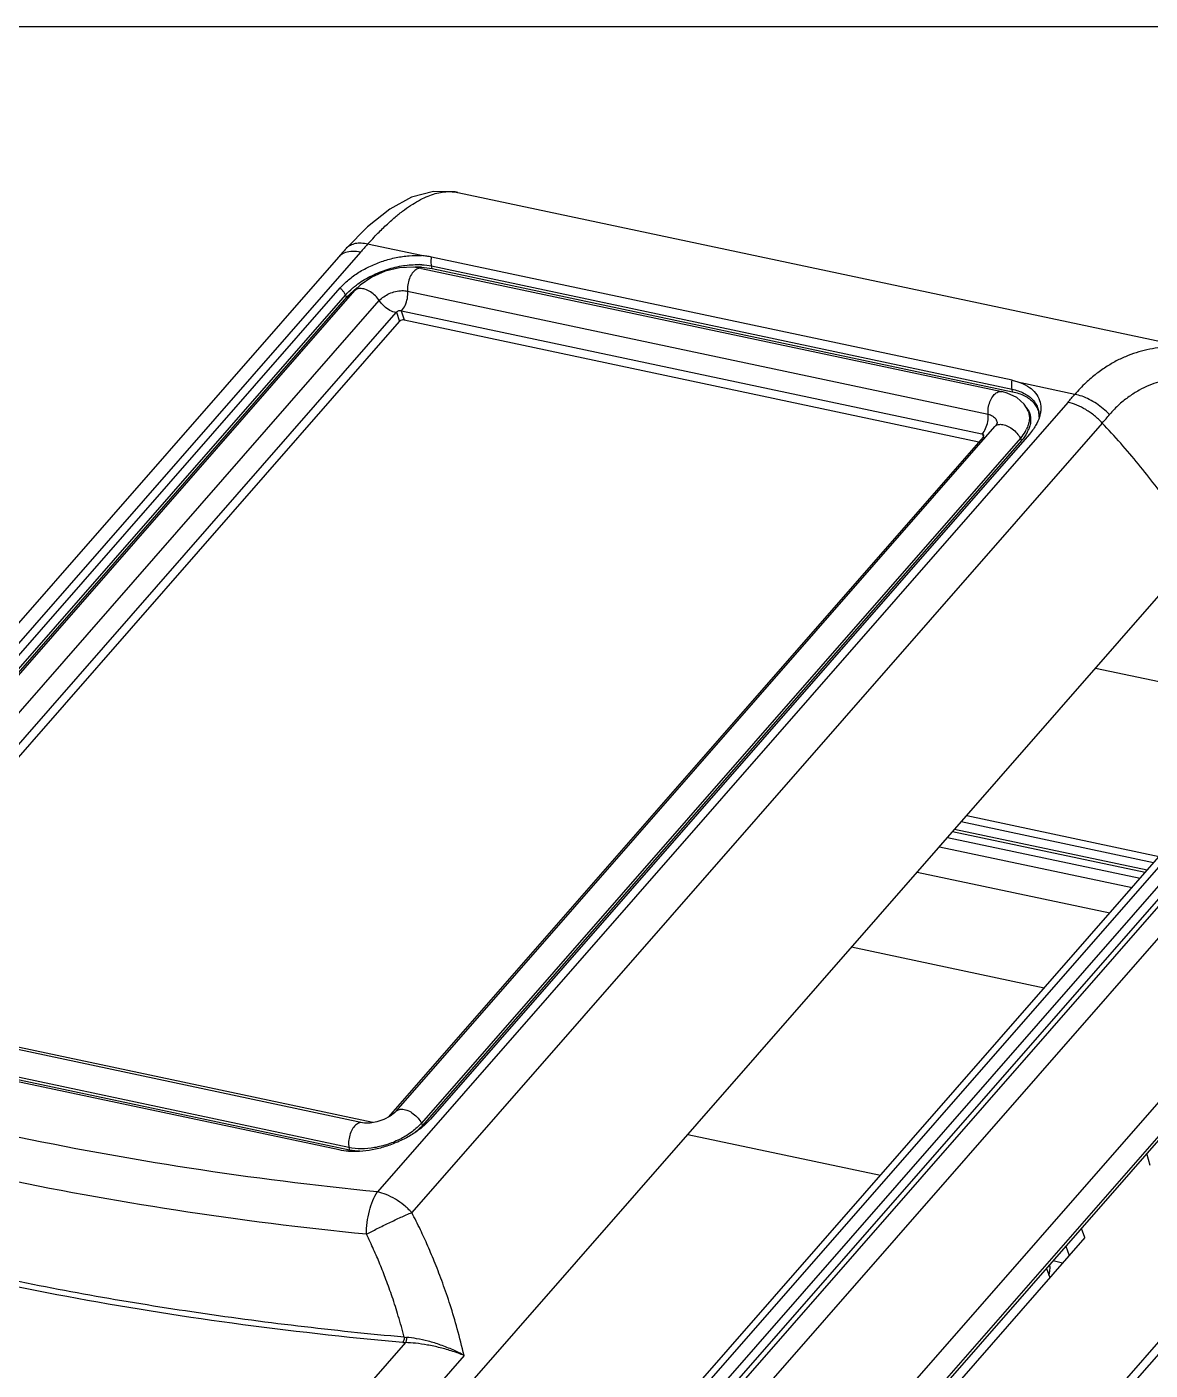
# Model space of a CAD drawing. Header units: millimetres. Extents: x 1786 to 4339, y -2795 to -1928.
# Drawn here: x 3436.5 to 3523.9, y -2616.4 to -2512 of the extents above; entities that cross this region are included whole.
import ezdxf

# ---------------------------------------------------------------- set-up
doc = ezdxf.new("R2010")
doc.units = ezdxf.units.MM

# ---------------------------------------------------------------- blocks, each defined once
blk = doc.blocks.new('*u252')
at = {"color": 7, "linetype": 'Continuous'}
for p, q in [((-1.01, 91.74, 0), (64.44, 77.86, 0)), ((-10.89, 86.79, 0), (-10.89, 86.79, 0)), ((-4.22, 86.16, 0), (-8.99, 87.17, 0)), ((-11.57, 86.03, 0), (-72.58, 16.3, 0)), ((-9.62, 86.46, 0), (-70.63, 16.73, 0)), ((47.96, 75.16, 0), (-3.34, 86.04, 0)), ((-4.24, 85.04, 0), (47.05, 74.16, 0)), ((-3.29, 85.02, 0), (-3.34, 85.25, 0)), ((-3.34, 85.25, 0), (47.96, 74.37, 0)), ((-3.29, 85.02, 0), (48.01, 74.14, 0)), ((-64.35, 22.83, 0), (-11.42, 83.31, 0)), ((-63.03, 22.59, 0), (-10.11, 83.07, 0)), ((-63.86, 22.2, 0), (-10.94, 82.68, 0)), ((-63.76, 21.99, 0), (-10.83, 82.48, 0)), ((-60.88, 21.7, 0), (-7.96, 82.19, 0)), ((-10.83, 82.48, 0), (-10.94, 82.68, 0)), ((-5.46, 83.03, 0), (45.84, 72.15, 0)), ((-59.4, 20.64, 0), (-6.47, 81.13, 0)), ((-6.44, 81.16, 0), (-6.17, 80.35, 0)), ((-6.04, 81.29, 0), (-5.76, 80.49, 0)), ((-6, 81.29, 0), (45.3, 70.41, 0)), ((-58.76, 20.25, 0), (-6.17, 80.35, 0)), ((-5.76, 80.49, 0), (45.03, 69.72, 0)), ((53.51, 73.91, 0), (48.74, 74.93, 0)), ((48.01, 74.14, 0), (47.96, 74.37, 0)), ((52.9, 73.2, 0), (-8.12, 3.47, 0)), ((49.35, 72.56, 0), (49.24, 72.74, 0)), ((55.93, 71.38, 0), (-5.09, 1.65, 0)), ((46.63, 71.35, 0), (46.63, 71.35, 0)), ((50.33, 72.28, 0), (50.32, 71.91, 0)), ((50.33, 72.28, 0), (50.33, 72.28, 0)), ((45.39, 70.13, 0), (-7.17, 10.06, 0)), ((-6.48, 10.59, 0), (46.45, 71.08, 0)), ((48.69, 70.04, 0), (-4.24, 9.55, 0)), ((49.49, 70.39, 0), (-3.44, 9.91, 0)), ((45.34, 70.4, 0), (45.4, 70.16, 0)), ((48.69, 70.04, 0), (48.79, 69.83, 0)), ((49.77, 70.74, 0), (49.49, 70.39, 0)), ((48.79, 69.83, 0), (-4.13, 9.35, 0)), ((-4.03, -18.13, 0), (64.43, 60.12, 0)), ((66.36, 47.37, 0), (55.32, 49.71, 0)), ((0.52, -35.98, 0), (68.98, 42.27, 0)), ((1.18, -36.11, 0), (69.65, 42.13, 0)), ((1.77, -37.09, 0), (70.24, 41.16, 0)), ((2.6, -37.28, 0), (71.07, 40.97, 0)), ((2.83, -37.67, 0), (71.29, 40.58, 0)), ((3.47, -39.73, 0), (71.94, 38.51, 0)), ((60.47, 32.54, 0), (43.46, 36.15, 0)), ((43.95, 36.71, 0), (60.96, 33.1, 0)), ((42.26, 34.78, 0), (59.27, 31.17, 0)), ((59.71, 31.67, 0), (42.7, 35.28, 0)), ((59.89, 31.88, 0), (42.88, 35.49, 0)), ((41.55, 33.96, 0), (58.56, 30.35, 0)), ((39.58, 31.72, 0), (56.6, 28.11, 0)), ((75.53, 28.14, 0), (7.06, -50.11, 0)), ((76.33, 26.04, 0), (7.86, -52.21, 0)), ((7.89, -52.56, 0), (76.36, 25.69, 0)), ((50.79, 21.47, 0), (33.78, 25.08, 0)), ((-9.45, 9.58, 0), (-60.76, 20.46, 0)), ((-8.52, 9.59, 0), (-59.31, 20.36, 0)), ((-11.52, 7.18, 0), (-62.82, 18.06, 0)), ((-10.64, 7.39, 0), (-61.94, 18.27, 0)), ((-10.6, 7.16, 0), (-61.9, 18.04, 0)), ((10.56, -67.32, 0), (79.02, 10.93, 0)), ((79.81, 10.76, 0), (11.34, -67.48, 0)), ((-4.24, 9.55, 0), (-4.13, 9.35, 0)), ((19.31, 8.55, 0), (36.32, 4.94, 0)), ((-10.64, 7.39, 0), (-10.6, 7.16, 0)), ((60.16, 5.81, 0), (59.88, 6.85, 0)), ((54.39, -0.56, 0), (54.09, 0.24, 0)), ((54.39, -0.56, 0), (6.24, -55.59, 0)), ((52.72, -1.33, 0), (53, -2.15, 0)), ((50.99, -3.3, 0), (51.3, -4.1, 0)), ((52.43, -2.81, 0), (51.58, -2.63, 0)), ((51.1, -3.59, 0), (51.27, -3.62, 0)), ((-5.66, -9.84, 0), (-8.9, -13.55, 0)), ((-0.47, -10.98, 0), (-5.13, -16.32, 0))]:
    blk.add_line(p, q, dxfattribs=at)
at = {"color": 7, "linetype": 'Continuous', "elevation": 0}
for points in [[(-1.01, 91.74), (-1.26, 91.79), (-3.16, 91.83), (-5.11, 91.32), (-7.04, 90.28), (-9.01, 88.71), (-10.89, 86.79)], [(-8.63, 84.26), (-9.64, 83.54), (-10.11, 83.07)], [(-4.24, 85.04), (-4.93, 85.14), (-6.17, 85.09), (-7.44, 84.79), (-8.63, 84.26)], [(48.37, 73.63), (47.54, 74.03), (47.05, 74.16)], [(49.24, 72.73), (49.02, 73.05), (48.37, 73.63)], [(46.63, 71.35), (46.63, 71.36), (46.62, 71.33), (46.52, 71.17), (46.45, 71.08)], [(-6.48, 10.59), (-6.61, 10.46), (-7.01, 10.15), (-7.55, 9.86), (-8.17, 9.65), (-8.77, 9.55), (-9.27, 9.55), (-9.45, 9.58)]]:
    blk.add_lwpolyline(points, dxfattribs=at)
at = {"color": 7, "linetype": 'Continuous'}
for centre, radius, start, end in [((42.03, 39.13, 0), 71.22, 137.9976, 138.8122), ((-10.04, 86.02, 0), 1.16, 134.9651, 137.9293), ((41.01, 42.16, 0), 67.28, 138.0065, 138.8123), ((-4.58, 77.69, 0), 7.46, 88.3693, 91.8379), ((-4.62, 78.47, 0), 6.9, 86.6064, 88.3516), ((-4.57, 78.23, 0), 6.92, 87.2486, 88.3462), ((-5.7, 77.91, 0), 7.09, 128.7257, 130.6141), ((-5.59, 77.69, 0), 7.11, 128.7312, 130.0189), ((-5.27, 77.28, 0), 7.62, 126.125, 128.7149), ((-1.6, 76.87, 0), 6.47, 138.427, 138.8092), ((-7.32, 75.04, 0), 6.38, 78.0307, 78.4132), ((3.56, 116.38, 0), 65.56, 318.8128, 319.6334), ((47.8, 71.85, 0), 1.69, 17.833, 31.2984), ((48.37, 71.84, 0), 2, 9.4237, 12.7075), ((4.3, 116.56, 0), 68.61, 318.8127, 319.6448), ((43.96, 64.1, 0), 6.45, 77.6399, 78.0196), ((50.8, 65.39, 0), 7.19, 138.4659, 138.8097), ((45.84, 71.9, 0), 1.83, 255.5306, 256.3546), ((45.81, 71.74, 0), 1.67, 256.3477, 257.7068), ((46.34, 72.26, 0), 3.23, 329.7843, 333.6225), ((46.48, 72.05, 0), 3.19, 331.5821, 333.6422), ((46.72, 71.93, 0), 2.92, 333.601, 338.1503), ((-8.96, 14.92, 0), 7.46, 309.9281, 310.9025), ((-8.82, 14.77, 0), 7.26, 310.9046, 311.4382), ((-10.17, 14.14, 0), 7.1, 265.8384, 266.4138), ((-10.16, 14.32, 0), 7.27, 266.4144, 267.1256), ((-5.27, -5.45, 0), 3.94, 262.8563, 265.714), ((-5.45, -5.03, 0), 4.81, 264.876, 267.4779)]:
    blk.add_arc(centre, radius, start, end, dxfattribs=at)
blk.add_ellipse((-5.93, 80.3, 0), major_axis=(0.283, 0.098), ratio=0.588068, start_param=0.773096, end_param=2.341153, dxfattribs=at)
for points, start_tangent, end_tangent in [([(-8.99, 87.17, 0), (-8.08, 88.14, 0), (-7.25, 88.95, 0), (-6.47, 89.64, 0), (-5.73, 90.22, 0), (-5.01, 90.7, 0), (-4.32, 91.11, 0), (-3.65, 91.42, 0), (-3.02, 91.64, 0), (-2.4, 91.77, 0), (-1.75, 91.82, 0), (-1.51, 91.81, 0)], (0.666955, 0.745098), (0.997496, -0.070728)), ([(-1.51, 91.81, 0), (-1.05, 91.75, 0), (-1.01, 91.74, 0)], (0.997496, -0.070728), (0.978311, -0.207141)), ([(-8.99, 87.17, 0), (-9.56, 87.25, 0), (-10.08, 87.22, 0), (-10.52, 87.07, 0), (-10.85, 86.84, 0)], (-0.975149, 0.221548), (-0.707558, -0.706655)), ([(-9.62, 86.46, 0), (-10.33, 86.53, 0), (-10.95, 86.43, 0), (-11.44, 86.16, 0), (-11.57, 86.03, 0)], (-0.97824, 0.207477), (-0.657175, -0.753738)), ([(-11.42, 83.31, 0), (-10.68, 84.03, 0), (-9.77, 84.69, 0), (-8.74, 85.24, 0), (-7.63, 85.68, 0), (-6.47, 85.99, 0), (-5.32, 86.15, 0), (-4.22, 86.16, 0)], (0.658501, 0.75258), (0.99778, -0.0666)), ([(-3.34, 86.04, 0), (-3.77, 86.11, 0), (-4.22, 86.16, 0)], (-0.97824, 0.207477), (-0.99778, 0.0666)), ([(-3.34, 85.25, 0), (-3.37, 85.5, 0), (-3.37, 85.76, 0), (-3.34, 86.04, 0)], (-0.189906, 0.981802), (0.165639, 0.986186)), ([(-10.14, 83.44, 0), (-9.99, 83.56, 0), (-8.79, 84.31, 0), (-7.43, 84.89, 0), (-6.01, 85.25, 0), (-4.61, 85.37, 0), (-4.42, 85.37, 0)], (0.780037, 0.625733), (0.999582, -0.028923)), ([(-4.25, 85.04, 0), (-4.39, 85.05, 0), (-4.74, 84.92, 0), (-5.05, 84.6, 0), (-5.3, 84.13, 0), (-5.44, 83.58, 0), (-5.46, 83.03, 0)], (-0.977424, 0.211289), (0.096582, -0.995325)), ([(-4.23, 85.14, 0), (-3.29, 85.02, 0)], (0.998844, -0.048066), (0.97824, -0.207477)), ([(-4.21, 85.36, 0), (-3.34, 85.25, 0)], (0.998237, -0.059353), (0.97824, -0.207477)), ([(-10.94, 82.68, 0), (-11.07, 82.9, 0), (-11.23, 83.11, 0), (-11.42, 83.31, 0)], (-0.454282, 0.890858), (-0.730006, 0.683441)), ([(-10.94, 82.68, 0), (-10.32, 83.29, 0)], (0.658501, 0.75258), (0.758992, 0.651099)), ([(-10.83, 82.48, 0), (-10.16, 83.13, 0)], (0.658501, 0.75258), (0.765777, 0.643106)), ([(-7.96, 82.19, 0), (-8.3, 82.61, 0), (-8.75, 82.97, 0), (-9.23, 83.19, 0), (-9.67, 83.26, 0), (-10.01, 83.16, 0), (-10.11, 83.07, 0)], (-0.533736, 0.845651), (-0.653181, -0.757202)), ([(-7.96, 82.19, 0), (-7.57, 82.53, 0), (-7.08, 82.81, 0), (-6.52, 82.99, 0), (-5.96, 83.07, 0), (-5.46, 83.03, 0)], (0.658501, 0.75258), (0.97824, -0.207477)), ([(-6.47, 81.13, 0), (-7.02, 81.32, 0), (-7.54, 81.7, 0), (-7.96, 82.19, 0)], (-0.986722, 0.16242), (-0.533736, 0.845651)), ([(-6, 81.29, 0), (-5.68, 81.77, 0), (-5.48, 82.39, 0), (-5.46, 83.03, 0)], (0.692278, 0.721631), (-0.096582, 0.995325)), ([(-6.04, 81.29, 0), (-6.15, 81.3, 0), (-6.26, 81.28, 0), (-6.36, 81.23, 0), (-6.44, 81.16, 0)], (-0.979593, 0.200989), (-0.663469, -0.748203)), ([(64.42, 77.86, 0), (63.97, 77.95, 0), (62.96, 78.07, 0), (62.02, 78.09, 0), (61.08, 78.04, 0), (60.12, 77.89, 0), (59.16, 77.66, 0), (58.22, 77.33, 0), (57.29, 76.92, 0), (56.36, 76.39, 0), (55.43, 75.74, 0), (54.48, 74.93, 0), (53.51, 73.91, 0)], (-0.978473, 0.206373), (-0.649831, -0.760079)), ([(47.96, 74.37, 0), (47.93, 74.62, 0), (47.93, 74.88, 0), (47.96, 75.16, 0)], (-0.189906, 0.981802), (0.165639, 0.986186)), ([(47.96, 75.16, 0), (48.37, 75.06, 0), (48.74, 74.93, 0)], (0.97824, -0.207477), (0.929392, -0.369093)), ([(48.74, 74.93, 0), (49.49, 74.53, 0), (50.04, 74.01, 0), (50.38, 73.38, 0), (50.5, 72.68, 0), (50.46, 72.26, 0)], (0.929392, -0.369093), (-0.170123, -0.985423)), ([(71.48, 72.24, 0), (70.18, 73.31, 0), (68.91, 74.09, 0), (67.71, 74.65, 0), (66.58, 75.03, 0), (65.54, 75.26, 0), (64.58, 75.39, 0), (63.67, 75.42, 0), (62.76, 75.37, 0), (61.83, 75.23, 0), (60.93, 75, 0), (60.05, 74.69, 0), (59.18, 74.27, 0), (58.31, 73.72, 0), (57.45, 73.03, 0), (56.58, 72.13, 0)], (-0.729004, 0.684509), (-0.648665, -0.761074)), ([(45.84, 72.15, 0), (45.86, 72.7, 0), (46, 73.25, 0), (46.25, 73.72, 0), (46.56, 74.04, 0), (46.91, 74.17, 0), (47.05, 74.16, 0)], (-0.096582, 0.995325), (0.977596, -0.210492)), ([(47.96, 74.37, 0), (49.02, 74, 0), (49.46, 73.73, 0), (49.81, 73.41, 0), (50.07, 73.05, 0), (50.25, 72.66, 0), (50.33, 72.28, 0)], (0.97824, -0.207477), (0.119553, -0.992828)), ([(48.01, 74.14, 0), (49.06, 73.78, 0), (49.49, 73.51, 0), (49.84, 73.2, 0), (50.1, 72.84, 0), (50.28, 72.44, 0), (50.32, 72.28, 0)], (0.97824, -0.207477), (0.220035, -0.975492)), ([(56.58, 72.13, 0), (56.02, 72.63, 0), (55.42, 73.09, 0), (54.78, 73.46, 0), (54.14, 73.74, 0), (53.51, 73.91, 0)], (-0.723477, 0.690349), (-0.981255, 0.192714)), ([(49.41, 72.37, 0), (49.48, 72.01, 0), (49.48, 71.63, 0), (49.39, 71.23, 0), (49.23, 70.83, 0)], (0.305231, -0.952278), (-0.443857, -0.896098)), ([(49.35, 72.56, 0), (49.37, 72.53, 0), (49.52, 72.19, 0), (49.59, 71.82, 0), (49.59, 71.44, 0), (49.5, 71.04, 0), (49.43, 70.85, 0)], (0.522338, -0.852739), (-0.371374, -0.928483)), ([(55.93, 71.38, 0), (55.24, 72.02, 0), (54.47, 72.56, 0), (53.68, 72.96, 0), (52.9, 73.2, 0)], (-0.686474, 0.727155), (-0.97824, 0.207477)), ([(45.3, 70.41, 0), (45.62, 70.89, 0), (45.81, 71.51, 0), (45.84, 72.15, 0)], (0.692278, 0.721631), (-0.096582, 0.995325)), ([(45.84, 72.15, 0), (46.25, 71.99, 0), (46.52, 71.74, 0), (46.63, 71.42, 0), (46.63, 71.35, 0)], (0.97824, -0.207477), (-0.046662, -0.998911)), ([(46.45, 71.08, 0), (46.65, 71.22, 0), (47.03, 71.26, 0), (47.5, 71.14, 0), (47.97, 70.86, 0), (48.39, 70.48, 0), (48.69, 70.04, 0)], (0.670511, 0.7419), (0.454282, -0.890858)), ([(50.46, 72.26, 0), (50.38, 71.93, 0), (50.04, 71.15, 0), (49.77, 70.74, 0)], (-0.170123, -0.985423), (-0.592731, -0.8054)), ([(64.43, 60.12, 0), (61.98, 63.97, 0), (59.13, 67.74, 0), (55.93, 71.38, 0)], (-0.502902, 0.864343), (-0.686474, 0.727155)), ([(45.42, 70.36, 0), (45.34, 70.4, 0)], (-0.793295, 0.608838), (-0.976854, 0.213909)), ([(45.46, 70.3, 0), (45.46, 70.31, 0), (45.42, 70.36, 0)], (-0.23471, 0.972066), (-0.793295, 0.608838)), ([(45.42, 70.16, 0), (45.46, 70.24, 0)], (0.662973, 0.748644), (0.286172, 0.958178)), ([(45.45, 70.11, 0), (45.6, 70.09, 0)], (0.977117, -0.212704), (0.995314, -0.096694)), ([(45.46, 70.24, 0), (45.46, 70.3, 0)], (0.286172, 0.958178), (-0.23471, 0.972066)), ([(49.13, 70.64, 0), (48.69, 70.04, 0)], (-0.502849, -0.864374), (-0.658501, -0.75258)), ([(49.29, 70.53, 0), (48.79, 69.83, 0)], (-0.475783, -0.879563), (-0.658501, -0.75258)), ([(-8.12, 3.47, 0), (-24.76, 5.57, 0), (-40.78, 8.49, 0), (-56.1, 12.21, 0), (-70.63, 16.73, 0)], (-0.995095, 0.098919), (-0.944663, 0.328043)), ([(-9.09, -0.27, 0), (-25.93, 1.85, 0), (-42.14, 4.81, 0), (-57.62, 8.58, 0), (-72.33, 13.14, 0)], (-0.995095, 0.098919), (-0.944663, 0.328043)), ([(-6.48, 10.59, 0), (-6.27, 10.73, 0), (-5.89, 10.77, 0), (-5.43, 10.65, 0), (-4.96, 10.38, 0), (-4.54, 9.99, 0), (-4.24, 9.55, 0)], (0.669011, 0.743252), (0.454282, -0.890858)), ([(-9.46, 9.58, 0), (-9.72, 9.57, 0), (-10.06, 9.37, 0), (-10.36, 8.99, 0), (-10.57, 8.48, 0), (-10.67, 7.92, 0), (-10.64, 7.39, 0)], (-0.980755, 0.195243), (0.189906, -0.981802)), ([(-4.24, 9.55, 0), (-5.04, 8.81, 0), (-6.04, 8.17, 0), (-7.19, 7.69, 0), (-8.39, 7.38, 0), (-9.57, 7.28, 0), (-10.64, 7.39, 0)], (-0.658501, -0.75258), (-0.97824, 0.207477)), ([(-3.44, 9.91, 0), (-4.02, 9.32, 0)], (-0.658501, -0.75258), (-0.74966, -0.661824)), ([(-4.17, 9.2, 0), (-5.05, 8.55, 0), (-6.06, 8, 0), (-7.16, 7.56, 0), (-8.3, 7.24, 0), (-9.43, 7.07, 0), (-10.52, 7.05, 0)], (-0.766818, -0.641865), (-0.99874, 0.050175)), ([(-4.13, 9.35, 0), (-4.75, 8.75, 0)], (-0.658501, -0.75258), (-0.771544, -0.636176)), ([(-10.68, 7.06, 0), (-11.52, 7.18, 0)], (-0.997362, 0.072587), (-0.97824, 0.207477)), ([(-9.67, 7.06, 0), (-10.6, 7.16, 0)], (-0.999641, 0.026792), (-0.97824, 0.207477)), ([(-5.88, -9.83, 0), (-20.97, -8.13, 0), (-35.57, -5.78, 0), (-49.65, -2.79, 0), (-63.15, 0.82, 0), (-76.03, 5.05, 0)], (-0.995989, 0.089481), (-0.940509, 0.339769)), ([(-5.76, -9.36, 0), (-24.52, -7.13, 0), (-42.51, -3.9, 0), (-59.64, 0.31, 0), (-75.81, 5.5, 0)], (-0.995989, 0.089481), (-0.940509, 0.339769)), ([(-9.09, -0.27, 0), (-9.03, 0.77, 0), (-8.84, 1.79, 0), (-8.53, 2.71, 0), (-8.12, 3.47, 0)], (-0.01295, 0.999916), (0.562212, 0.826993)), ([(-5.09, 1.65, 0), (-5.78, 2.29, 0), (-6.54, 2.83, 0), (-7.34, 3.23, 0), (-8.12, 3.47, 0)], (-0.686473, 0.727155), (-0.97824, 0.207477)), ([(-9.09, -0.27, 0), (-8.14, 0.23, 0), (-7.09, 0.75, 0), (-6.05, 1.23, 0), (-5.09, 1.65, 0)], (0.887963, 0.459915), (0.931821, 0.362918)), ([(-0.47, -10.98, 0), (-1.07, -8.63, 0), (-1.7, -6.5, 0), (-2.36, -4.58, 0), (-3.03, -2.84, 0), (-3.67, -1.31, 0), (-4.33, 0.13, 0), (-5.09, 1.65, 0)], (-0.224942, 0.974372), (-0.459166, 0.888351)), ([(-5.76, -9.36, 0), (-6.28, -7.49, 0), (-6.82, -5.8, 0), (-7.37, -4.27, 0), (-7.9, -2.91, 0), (-8.46, -1.62, 0), (-9.09, -0.27, 0)], (-0.248799, 0.968555), (-0.437602, 0.899169)), ([(51.22, -3.88, 0), (51.29, -3.54, 0), (51.31, -3.02, 0), (51.3, -2.95, 0)], (0.270431, 0.962739), (-0.102565, 0.994726)), ([(-5.76, -9.36, 0), (-5.77, -9.53, 0), (-5.81, -9.69, 0), (-5.88, -9.83, 0)], (0.018294, -0.999833), (-0.552183, -0.833723)), ([(-5.56, -9.38, 0), (-5.57, -9.55, 0), (-5.6, -9.71, 0), (-5.66, -9.84, 0)], (0.038852, -0.999245), (-0.499471, -0.866331)), ([(-0.47, -10.98, 0), (-1.44, -10.49, 0), (-2.54, -10.05, 0), (-3.64, -9.71, 0), (-4.67, -9.49, 0), (-5.56, -9.38, 0)], (-0.865456, 0.500985), (-0.997178, 0.075071)), ([(-0.47, -10.98, 0), (-1.47, -10.61, 0), (-2.59, -10.29, 0), (-3.71, -10.05, 0), (-4.75, -9.9, 0), (-5.66, -9.84, 0)], (-0.919814, 0.392355), (-0.999661, 0.026045))]:
    blk.add_spline(points, degree=3, dxfattribs=dict(at, start_tangent=start_tangent, end_tangent=end_tangent))
blk = doc.blocks.new('*u269')
at = {"layer": 'Defpoints', "color": 2}
blk.add_lwpolyline([(0, 283.21), (-202.5, 283.21), (-202.5, 0), (0, 0)], close=True, dxfattribs=at)
at = {"xscale": 0.8800000000001091, "yscale": 0.8800000000001091, "zscale": 0.88}
blk.add_blockref('*u252', (-101.25, 189.61), dxfattribs=at)

msp = doc.modelspace()

# ---------------------------------------------------------------- block references
msp.add_blockref('*u269', (3572.18, -2795.17))

doc.saveas('drawing.dxf')
